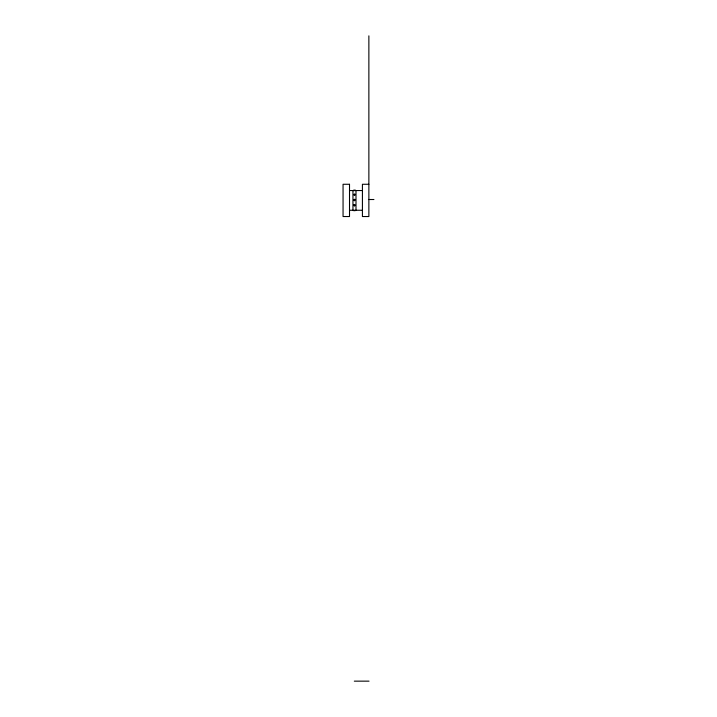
<?xml version="1.0" encoding="UTF-8"?>
<svg xmlns="http://www.w3.org/2000/svg" width="717" height="717" viewBox="0 0 717 717"><rect width="100%" height="100%" fill="white"/><g stroke="black" fill="none" stroke-linecap="round" stroke-linejoin="round"><path stroke-width="1.08" d="M368.87 184.269L362.417 184.269L362.417 216.534L368.87 216.534L368.87 35.85M353.669 190.139L355.282 190.139M352.907 190.543L355.999 190.48L355.999 210.323M349.511 190.543L362.417 190.543M368.87 199.514L373.942 199.514M349.511 210.26L362.417 210.26M353.624 210.664L355.238 210.664M354.315 681.15L369.031 681.15M352.952 190.48L352.952 210.323M353.732 194.495C354.727 197.569 356.134 192.317 353.732 194.495M353.732 199.792C354.727 202.875 356.134 197.623 353.732 199.792M353.732 205.098C354.727 208.181 356.134 202.929 353.732 205.098M349.511 184.269L343.058 184.269L343.058 216.534L349.511 216.534L349.511 184.269"/></g></svg>
